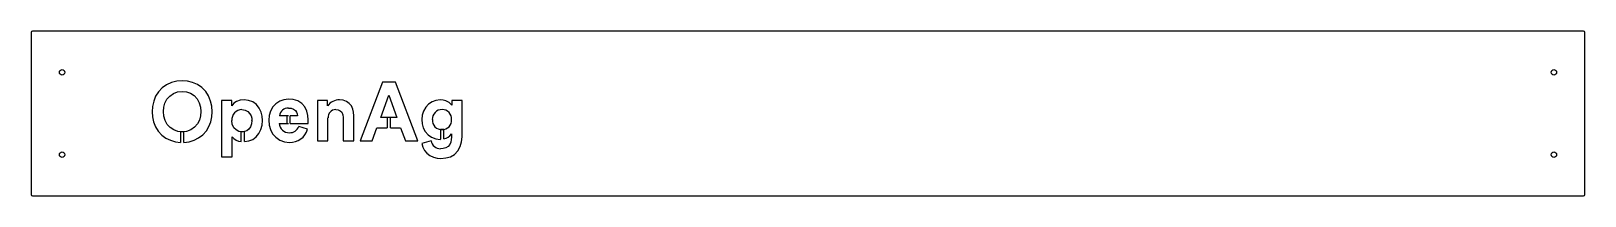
# Model space of a CAD drawing. Extents: x -28.3 to 28.3, y -3 to 3.
import ezdxf

# ---------------------------------------------------------------- set-up
doc = ezdxf.new("R2010")
doc.units = 0
doc.layers.get('0').update_dxf_attribs({"linetype": 'CONTINUOUS'})

msp = doc.modelspace()

# ---------------------------------------------------------------- linework, layer by layer
at = {"color": 7, "linetype": 'CONTINUOUS'}
for p, q in [((-28.328, 2.95), (-28.328, -2.95)), ((28.278, 3), (-28.278, 3)), ((28.328, -2.95), (28.328, 2.95)), ((-15.516, 1.137), (-16.332, -0.998)), ((-15.036, 1.137), (-15.516, 1.137)), ((-14.226, -0.998), (-15.036, 1.137)), ((-15.579, -0.143), (-15.285, 0.671)), ((-15.285, 0.671), (-14.991, -0.143)), ((-23.914, 0.066), (-23.914, 0.066)), ((-23.501, 0.069), (-23.501, 0.069)), ((-21.013, 0.47), (-21.386, 0.47)), ((-21.386, 0.47), (-21.386, -1.581)), ((-21.013, 0.284), (-21.013, 0.47)), ((-17.514, 0.47), (-17.887, 0.47)), ((-17.887, 0.47), (-17.887, -0.998)), ((-17.514, 0.278), (-17.514, 0.47)), ((-12.614, 0.47), (-12.991, 0.47)), ((-12.991, 0.47), (-12.991, 0.298)), ((-12.615, -0.845), (-12.614, 0.47)), ((-20.276, -0.263), (-20.276, -0.258)), ((-19.279, -0.359), (-18.94, -0.359)), ((-18.94, -0.086), (-19.27, -0.086)), ((-19.003, -0.086), (-19.003, -0.359)), ((-18.94, -0.086), (-19.003, -0.086)), ((-19.003, -0.359), (-18.94, -0.359)), ((-18.61, -0.086), (-18.878, -0.086)), ((-18.878, -0.359), (-18.878, -0.086)), ((-18.878, -0.359), (-18.23, -0.359)), ((-18.245, -0.572), (-18.571, -0.471)), ((-17.502, -0.998), (-17.502, -0.159)), ((-16.944, -0.148), (-16.943, -0.998)), ((-16.558, -0.998), (-16.558, -0.079)), ((-15.894, -0.998), (-15.717, -0.524)), ((-15.717, -0.524), (-15.348, -0.524)), ((-14.991, -0.143), (-15.579, -0.143)), ((-15.348, -0.143), (-15.348, -0.524)), ((-15.223, -0.524), (-15.223, -0.143)), ((-15.223, -0.524), (-14.853, -0.524)), ((-14.853, -0.524), (-14.676, -0.998)), ((-22.883, -0.666), (-22.883, -1.052)), ((-22.758, -1.052), (-22.758, -0.666)), ((-21.001, -1.581), (-21.001, -0.846)), ((-20.674, -0.667), (-20.674, -1.019)), ((-20.549, -1.025), (-20.549, -0.658)), ((-17.887, -0.998), (-17.502, -0.998)), ((-16.943, -0.998), (-16.558, -0.998)), ((-16.332, -0.998), (-15.894, -0.998)), ((-14.676, -0.998), (-14.226, -0.998)), ((-13.738, -0.993), (-14.083, -1.092)), ((-13.399, -0.584), (-13.399, -0.94)), ((-13.274, -0.926), (-13.274, -0.582)), ((-13, -0.746), (-13, -0.857)), ((-21.386, -1.581), (-21.001, -1.581)), ((-28.278, -3), (28.278, -3))]:
    msp.add_line(p, q, dxfattribs=at)
at = {"color": 7, "linetype": 'CONTINUOUS', "flags": 128}
for points in [[(-22.82, 1.192), (-23.017, 1.176), (-23.208, 1.129), (-23.387, 1.047), (-23.548, 0.933), (-23.685, 0.792), (-23.789, 0.628), (-23.858, 0.448), (-23.899, 0.259), (-23.914, 0.066)], [(-21.724, 0.066), (-21.739, 0.262), (-21.781, 0.455), (-21.854, 0.639), (-21.962, 0.804), (-22.101, 0.943), (-22.261, 1.052), (-22.439, 1.131), (-22.627, 1.177), (-22.82, 1.192)], [(-23.501, 0.069), (-23.486, 0.226), (-23.448, 0.378), (-23.378, 0.519), (-23.274, 0.637), (-23.138, 0.73), (-22.984, 0.788), (-22.82, 0.806)], [(-22.82, 0.806), (-22.663, 0.79), (-22.515, 0.737), (-22.382, 0.652), (-22.273, 0.538), (-22.195, 0.393), (-22.152, 0.233), (-22.137, 0.069)], [(-23.914, 0.066), (-23.899, -0.123), (-23.86, -0.309), (-23.793, -0.486), (-23.693, -0.647), (-23.563, -0.784), (-23.413, -0.895), (-23.246, -0.977), (-23.067, -1.029), (-22.883, -1.052)], [(-22.82, -0.668), (-22.976, -0.652), (-23.124, -0.599), (-23.256, -0.513), (-23.365, -0.4), (-23.442, -0.255), (-23.485, -0.095), (-23.501, 0.069)], [(-22.137, 0.069), (-22.151, -0.088), (-22.19, -0.241), (-22.26, -0.382), (-22.365, -0.5), (-22.502, -0.592), (-22.656, -0.65), (-22.82, -0.668)], [(-22.758, -1.052), (-22.569, -1.028), (-22.387, -0.975), (-22.218, -0.89), (-22.066, -0.776), (-21.937, -0.637), (-21.841, -0.477), (-21.775, -0.303), (-21.738, -0.12), (-21.724, 0.066)], [(-20.562, 0.497), (-20.707, 0.482), (-20.844, 0.435), (-20.94, 0.372), (-21.013, 0.284)], [(-20.64, 0.14), (-20.528, 0.124), (-20.427, 0.073), (-20.347, -0.008), (-20.306, -0.087), (-20.284, -0.174), (-20.276, -0.263)], [(-19.891, -0.26), (-19.903, -0.101), (-19.94, 0.054), (-20.008, 0.198), (-20.106, 0.323), (-20.24, 0.421), (-20.397, 0.478), (-20.562, 0.497)], [(-18.946, 0.523), (-19.109, 0.503), (-19.263, 0.447), (-19.399, 0.355), (-19.513, 0.237), (-19.598, 0.088), (-19.647, -0.077), (-19.665, -0.248)], [(-18.225, -0.236), (-18.237, -0.071), (-18.277, 0.09), (-18.351, 0.238), (-18.461, 0.362), (-18.607, 0.456), (-18.773, 0.507), (-18.946, 0.523)], [(-18.94, 0.198), (-18.85, 0.189), (-18.763, 0.162), (-18.69, 0.108), (-18.647, 0.051), (-18.62, -0.015), (-18.61, -0.086)], [(-17.221, 0.142), (-17.137, 0.133), (-17.058, 0.102), (-16.997, 0.043), (-16.955, -0.048), (-16.944, -0.148)], [(-16.558, -0.079), (-16.566, 0.043), (-16.595, 0.163), (-16.647, 0.274), (-16.724, 0.37), (-16.83, 0.443), (-16.953, 0.482), (-17.081, 0.495)], [(-13.412, 0.495), (-13.564, 0.477), (-13.708, 0.426), (-13.835, 0.342), (-13.939, 0.23), (-14.019, 0.091), (-14.067, -0.062), (-14.083, -0.221)], [(-12.991, 0.298), (-13.081, 0.398), (-13.201, 0.462), (-13.305, 0.487), (-13.412, 0.495)], [(-20.64, -0.669), (-20.754, -0.652), (-20.856, -0.599), (-20.935, -0.516), (-20.99, -0.393), (-21.007, -0.258)], [(-20.276, -0.258), (-20.288, -0.372), (-20.325, -0.481), (-20.394, -0.573), (-20.466, -0.626), (-20.55, -0.658), (-20.64, -0.669)], [(-20.549, -1.025), (-20.393, -1.001), (-20.247, -0.944), (-20.121, -0.851), (-20.021, -0.73), (-19.947, -0.583), (-19.905, -0.424), (-19.891, -0.26)], [(-19.665, -0.248), (-19.649, -0.42), (-19.604, -0.586), (-19.524, -0.739), (-19.409, -0.867), (-19.259, -0.969), (-19.09, -1.031), (-18.91, -1.051)], [(-18.23, -0.359), (-18.225, -0.29), (-18.225, -0.236)], [(-14.083, -0.221), (-14.069, -0.374), (-14.027, -0.522), (-13.954, -0.657), (-13.854, -0.773), (-13.723, -0.866), (-13.572, -0.921), (-13.412, -0.941)], [(-22.82, -0.668), (-22.855, -0.668), (-22.883, -0.666)], [(-22.758, -0.666), (-22.793, -0.668), (-22.82, -0.668)], [(-20.64, -0.669), (-20.659, -0.668), (-20.674, -0.667)], [(-20.549, -0.658), (-20.6, -0.667), (-20.64, -0.669)], [(-14.083, -1.092), (-14.049, -1.223), (-13.986, -1.343), (-13.897, -1.446), (-13.79, -1.528), (-13.661, -1.589), (-13.524, -1.622), (-13.382, -1.634)], [(-13.412, -0.941), (-13.405, -0.94), (-13.399, -0.94)], [(-13.343, -0.588), (-13.375, -0.587), (-13.399, -0.584)], [(-13, -0.857), (-13.005, -0.95), (-13.024, -1.041), (-13.061, -1.126), (-13.121, -1.197), (-13.203, -1.249), (-13.297, -1.275), (-13.394, -1.282)], [(-13.382, -1.634), (-13.208, -1.619), (-13.039, -1.574), (-12.886, -1.49), (-12.766, -1.363), (-12.678, -1.203), (-12.629, -1.027), (-12.615, -0.845)], [(-13.274, -0.582), (-13.313, -0.587), (-13.343, -0.588)]]:
    msp.add_lwpolyline(points, dxfattribs=at)
at = {"color": 7, "linetype": 'CONTINUOUS'}
for centre in [(-27.196, 1.5), (27.196, 1.5), (-27.196, -1.5), (27.196, -1.5)]:
    msp.add_circle(centre, 0.1, dxfattribs=at)
for centre, radius, start, end in [((-28.278, 2.95), 0.05, 90, 180), ((28.278, 2.95), 0.05, 360, 90), ((-20.637, -0.231), 0.371, 90.5159, 184.1587), ((-18.954, -0.119), 0.318, 87.408, 173.9695), ((-17.103, -0.001), 0.496, 87.3987, 145.8233), ((-17.222, -0.138), 0.28, 89.78, 184.3837), ((-13.349, -0.206), 0.349, 88.9611, 182.4929), ((-13.34, -0.204), 0.347, 357.2088, 90.4188), ((-18.918, -0.337), 0.362, 183.4731, 271.7606), ((-18.885, -0.369), 0.33, 266.2465, 342.006), ((-13.352, -0.242), 0.346, 176.5214, 271.5774), ((-13.337, -0.244), 0.344, 269.0206, 3.8563), ((-20.635, -0.55), 0.471, 218.9114, 265.2751), ((-18.885, -0.386), 0.666, 267.8004, 343.7684), ((-13.406, -0.947), 0.335, 187.8769, 272.0016), ((-13.35, -0.513), 0.42, 280.3069, 326.3104), ((-28.278, -2.95), 0.05, 180, 270), ((28.278, -2.95), 0.05, 270, 0)]:
    msp.add_arc(centre, radius, start, end, dxfattribs=at)

doc.saveas('drawing.dxf')
